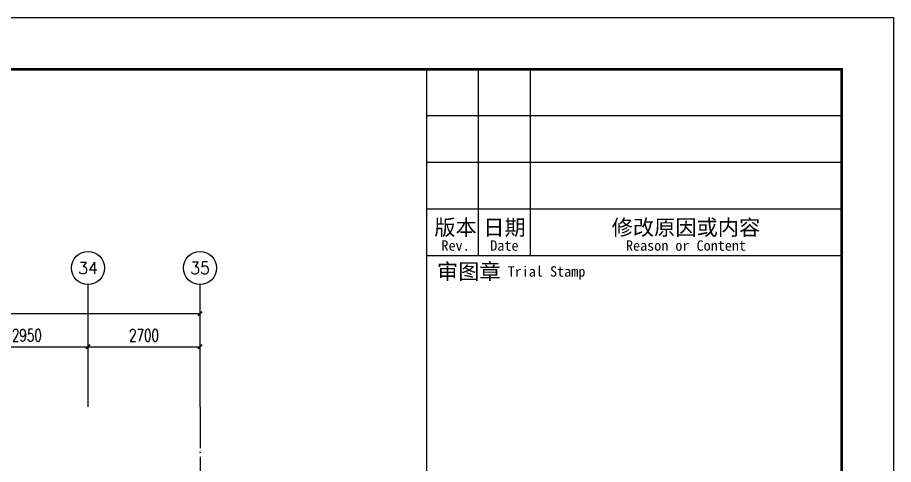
# Model space of a CAD drawing. Extents: x -85320 to 1679916, y -1321939 to 627.
# Drawn here: x 1151019 to 1172140, y -760032 to -749243 of the extents above; entities that cross this region are included whole.
import ezdxf
from ezdxf.enums import TextEntityAlignment as Align

# ---------------------------------------------------------------- set-up
doc = ezdxf.new("R2010")
doc.units = 0
doc.header["$LTSCALE"] = 1000
doc.linetypes.add('DOTE', pattern=[2.42, 2, -0.2, 0.02, -0.2])
for name, color, linetype in [('AXIS', 3, 'Continuous'), ('AXIS_TEXT', 7, 'Continuous'), ('BORDER', 7, 'Continuous'), ('DOTE', 1, 'DOTE'), ('打印线框', 7, 'Continuous'), ('拉模', 7, 'Continuous')]:
    doc.layers.add(name, color=color, linetype=linetype)
doc.styles.add('_TCH_AXIS', font='COMPLEX', dxfattribs={"bigfont": 'GBCBIG'})
doc.styles.add('_TCH_DIM_T3', font='SIMPLEX', dxfattribs={"width": 0.705882, "bigfont": 'GBCBIG'})
doc.styles.add('COMPLEX', font='COMPLEX')
doc.styles.add('设计院一', font='', dxfattribs={"width": 0.8})
doc.styles.get('设计院一').set_extended_font_data('SimSun')
doc.dimstyles.new('_TCH_ARCH&&100', dxfattribs={"dimtxt": 297.5, "dimasz": 100, "dimexe": 250, "dimexo": 300, "dimgap": 126.25, "dimtad": 1, "dimdec": 0, "dimzin": 0, "dimdsep": 46, "dimtxsty": '_TCH_DIM_T3', "dimblk": 'ARCHTICK', "dimcen": 0.09, "dimclrt": 7, "dimazin": 2, "dimtfac": 1, "dimtdec": 0, "dimtix": 1, "dimtmove": 2, "dimatfit": 3, "dimfxl": 1, "dimtolj": 1, "dimtzin": 0, "dimarcsym": 0})

# ---------------------------------------------------------------- blocks, each defined once
blk = doc.blocks.new('_ArchTick')
at = {"color": 0, "linetype": 'ByBlock', "const_width": 0.4}
blk.add_lwpolyline([(-0.5, -0.5), (0.5, 0.5)], dxfattribs=at)
blk = doc.blocks.new('*D33')
at = {"layer": 'AXIS', "color": 0, "lineweight": -2, "transparency": 16777216}
for p, q in [((1503780, -331265), (1503780, -329867)), ((1506730, -331265), (1506730, -329867)), ((1503780, -330117), (1506730, -330117))]:
    blk.add_line(p, q, dxfattribs=at)
at = {"layer": 'Defpoints', "color": 0, "transparency": 16777216}
for p in [(1506730, -330117), (1503780, -331565), (1506730, -331565)]:
    blk.add_point(p, dxfattribs=at)
at = {"layer": 'AXIS', "color": 0, "lineweight": -2, "transparency": 16777216, "xscale": 100, "yscale": 100, "zscale": 100, "rotation": 180}
blk.add_blockref('_ArchTick', (1503780, -330117), dxfattribs=at)
at = {"layer": 'AXIS', "color": 0, "lineweight": -2, "transparency": 16777216, "xscale": 100, "yscale": 100, "zscale": 100}
blk.add_blockref('_ArchTick', (1506730, -330117), dxfattribs=at)
at = {"layer": 'AXIS', "color": 7, "transparency": 16777216, "insert": (1505255, -329842), "char_height": 297.5, "attachment_point": 5, "style": '_TCH_DIM_T3'}
blk.add_mtext('\\A1;2950', dxfattribs=at)
blk = doc.blocks.new('*D34')
at = {"layer": 'AXIS', "color": 0, "lineweight": -2, "transparency": 16777216}
for p, q in [((1506730, -331265), (1506730, -329867)), ((1509430, -331265), (1509430, -329867)), ((1506730, -330117), (1509430, -330117))]:
    blk.add_line(p, q, dxfattribs=at)
at = {"layer": 'Defpoints', "color": 0, "transparency": 16777216}
for p in [(1509430, -330117), (1506730, -331565), (1509430, -331565)]:
    blk.add_point(p, dxfattribs=at)
at = {"layer": 'AXIS', "color": 0, "lineweight": -2, "transparency": 16777216, "xscale": 100, "yscale": 100, "zscale": 100, "rotation": 180}
blk.add_blockref('_ArchTick', (1506730, -330117), dxfattribs=at)
at = {"layer": 'AXIS', "color": 0, "lineweight": -2, "transparency": 16777216, "xscale": 100, "yscale": 100, "zscale": 100}
blk.add_blockref('_ArchTick', (1509430, -330117), dxfattribs=at)
at = {"layer": 'AXIS', "color": 7, "transparency": 16777216, "insert": (1508080, -329842), "char_height": 297.5, "attachment_point": 5, "style": '_TCH_DIM_T3'}
blk.add_mtext('\\A1;2700', dxfattribs=at)
blk = doc.blocks.new('_AXISO')
blk.add_circle((0, 0), 0.5)
at = {"layer": 'AXIS_TEXT', "style": 'COMPLEX', "width": 1.041667}
blk.add_attdef('A', text='', height=0.56, dxfattribs=at).set_placement((-0.25, -0.28), (0.25, -0.28), align=Align.FIT)
blk = doc.blocks.new('*D45')
at = {"layer": 'AXIS', "color": 0, "lineweight": -2, "transparency": 16777216}
for p, q in [((1462830, -331265), (1462830, -329067)), ((1509430, -331265), (1509430, -329067)), ((1462830, -329317), (1509430, -329317))]:
    blk.add_line(p, q, dxfattribs=at)
at = {"layer": 'Defpoints', "color": 0, "transparency": 16777216}
for p in [(1509430, -329317), (1462830, -331565), (1509430, -331565)]:
    blk.add_point(p, dxfattribs=at)
at = {"layer": 'AXIS', "color": 0, "lineweight": -2, "transparency": 16777216, "xscale": 100, "yscale": 100, "zscale": 100, "rotation": 180}
blk.add_blockref('_ArchTick', (1462830, -329317), dxfattribs=at)
at = {"layer": 'AXIS', "color": 0, "lineweight": -2, "transparency": 16777216, "xscale": 100, "yscale": 100, "zscale": 100}
blk.add_blockref('_ArchTick', (1509430, -329317), dxfattribs=at)
at = {"layer": 'AXIS', "color": 7, "transparency": 16777216, "insert": (1486130, -329042), "char_height": 297.5, "attachment_point": 5, "style": '_TCH_DIM_T3'}
blk.add_mtext('\\A1;46600', dxfattribs=at)
blk = doc.blocks.new('图框1')
at = {"color": 7}
for p, q in [((1433679, -783089), (1425679, -783089)), ((1425679, -783089), (1425679, -823089)), ((1426679, -786689), (1426679, -783089)), ((1427679, -786689), (1427679, -783089)), ((1433679, -783089), (1433679, -823089)), ((1433679, -823089), (1433679, -783089)), ((1433679, -783089), (1433679, -823089)), ((1433679, -823089), (1433679, -783089)), ((1433679, -783989), (1425679, -783989)), ((1433679, -784889), (1425679, -784889)), ((1433679, -785789), (1425679, -785789)), ((1433679, -786689), (1425679, -786689))]:
    blk.add_line(p, q, dxfattribs=at)
at = {"layer": 'BORDER', "const_width": 50}
blk.add_lwpolyline([(1377779, -823089), (1377779, -783089), (1433679, -783089), (1433679, -823089)], close=True, dxfattribs=at)
at = {"color": 7, "style": '设计院一'}
for s, height, p in [('版本', 300, (1426237, -786289)), ('日期', 300, (1427179, -786289)), ('修改原因或内容', 300, (1430679, -786289)), ('Rev.', 200, (1426237, -786589)), ('Date', 200, (1427179, -786589)), ('Reason or Content', 200, (1430679, -786589))]:
    blk.add_text(s, height=height, dxfattribs=at).set_placement(p, align=Align.CENTER)
for s, height, p in [('审图章', 300, (1425879, -786989)), ('Trial Stamp', 200, (1427243, -786989))]:
    blk.add_text(s, height=height, dxfattribs=at).set_placement(p, align=Align.MIDDLE_LEFT)
blk = doc.blocks.new('GFHDF')
at = {"layer": 'AXIS'}
for p, q in [((1506729.7, -331564.7), (1506729.7, -328616.7)), ((1509429.7, -331564.7), (1509429.7, -328616.7))]:
    blk.add_line(p, q, dxfattribs=at)
at = {"layer": 'DOTE', "ltscale": 0.5}
blk.add_line((1509429.7, -331564.7), (1509429.7, -351166.4), dxfattribs=at)
at = {"layer": 'AXIS'}
ref = blk.add_blockref('_AXISO', (1506729.7, -328216.7), dxfattribs=dict(at, xscale=800, yscale=800, zscale=800))
ref.add_attrib('A', '34', dxfattribs={"layer": 'AXIS_TEXT', "height": 288.12, "style": '_TCH_AXIS'}).set_placement((1506489.6, -328360.7), (1506969.8, -328360.7), align=Align.FIT)
ref = blk.add_blockref('_AXISO', (1509429.7, -328216.7), dxfattribs=dict(at, xscale=800, yscale=800, zscale=800))
ref.add_attrib('A', '35', dxfattribs={"layer": 'AXIS_TEXT', "height": 300.65, "style": '_TCH_AXIS'}).set_placement((1509193.5, -328367), (1509665.9, -328367), align=Align.FIT)
for p1, p2, distance, picture, middle in [((1462829.7, -331564.7), (1509429.7, -331564.7), 2248, '*D45', (1486129.7, -329041.7)), ((1503779.7, -331564.7), (1506729.7, -331564.7), 1448, '*D33', (1505254.7, -329841.7)), ((1506729.7, -331564.7), (1509429.7, -331564.7), 1448, '*D34', (1508079.7, -329841.7))]:
    dim = blk.add_aligned_dim(p1=p1, p2=p2, distance=distance, dimstyle='_TCH_ARCH&&100', dxfattribs=at)
    dim.commit()
    dim.dimension.update_dxf_attribs({"geometry": picture, "text_midpoint": middle})

msp = doc.modelspace()

# ---------------------------------------------------------------- linework, layer by layer
at = {"layer": '打印线框', "color": 1}
msp.add_lwpolyline([(1097839.778, -801778.774), (1097839.778, -749243.421), (1172139.778, -749243.421), (1172139.778, -801778.774)], close=True, dxfattribs=at)

# ---------------------------------------------------------------- block references
at = {"layer": 'AXIS'}
msp.add_blockref('GFHDF', (-354010.676, -427072.411), dxfattribs=at)
at = {"layer": '拉模', "color": 3, "xscale": 1.250841750841755, "yscale": 1.250841750841755, "zscale": 1.250841750841755}
msp.add_blockref('图框1', (-622416.55, 229025.771), dxfattribs=at)

doc.saveas('drawing.dxf')
